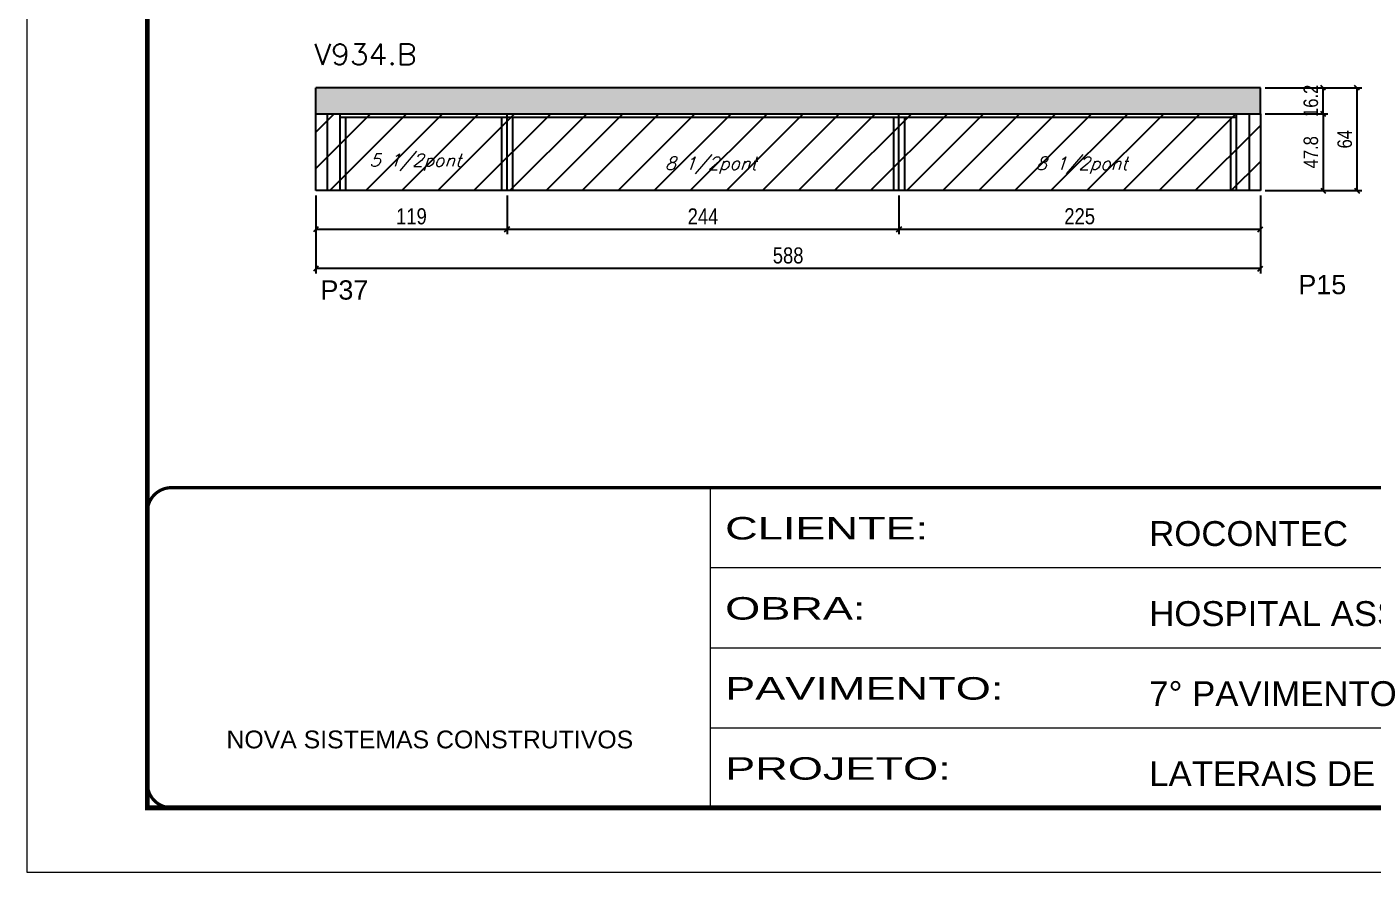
# Model space of a CAD drawing. Extents: x -20960 to -5926, y -2106 to 21915.
# Drawn here: x -9037 to -8199, y 10528 to 11054 of the extents above; entities that cross this region are included whole.
import ezdxf

# ---------------------------------------------------------------- set-up
doc = ezdxf.new("R2010")
doc.units = 0
doc.linetypes.add('CONTINUO', pattern=[0])
doc.linetypes.add('DASHED', pattern=[0.75, 0.5, -0.25])
for name, color, linetype in [('5', 5, 'Continuous'), ('COTA', 241, 'Continuous'), ('Painéis', 200, 'Continuous'), ('Reaproveitamento', 251, 'Continuous'), ('SARR_2.2x7', 40, 'Continuous'), ('SARR_3.5x7', 81, 'Continuous'), ('texto', 7, 'Continuous')]:
    doc.layers.add(name, color=color, linetype=linetype)
for name, color, linetype, lineweight in [('Folhas', 255, 'Continuous', 9), ('SARRAFO DE PRESSAO', 251, 'DASHED', 9), ('Texto Seção', 7, 'Continuous', 15)]:
    doc.layers.add(name, color=color, linetype=linetype, lineweight=lineweight)
doc.styles.add('ARIAL', font='arial.ttf')
doc.styles.add('COTA TECNICA', font='techl___.ttf', dxfattribs={"height": 10})
doc.styles.add('COTA TECNICA-50', font='techl___.ttf', dxfattribs={"height": 9})
doc.styles.add('REGUA-120', font='ROMANS.shx', dxfattribs={"height": 15})
doc.styles.add('Romans', font='romans.shx')
doc.styles.get("Standard").update_dxf_attribs({"font": 'arial.ttf'})
doc.styles.add('Tecnologia', font='')
doc.styles.get('Tecnologia').set_extended_font_data('Forgotten Futurist')
doc.dimstyles.new('COTA PAINEL-50', dxfattribs={"dimtxt": 9, "dimasz": 3, "dimexe": 3, "dimexo": 3, "dimgap": 3, "dimtad": 1, "dimdec": 1, "dimzin": 12, "dimdsep": 46, "dimtxsty": 'COTA TECNICA-50', "dimblk1": 'OBLIQUE', "dimblk2": 'OBLIQUE', "dimsah": 1, "dimcen": 0.9, "dimclrd": 4, "dimclre": 4, "dimclrt": 240, "dimadec": 1, "dimazin": 3, "dimtfac": 1, "dimtdec": 1, "dimtmove": 0, "dimatfit": 3, "dimfxl": 1, "dimtolj": 1, "dimtzin": 12, "dimarcsym": 0})
doc.dimstyles.new('PAINEL', dxfattribs={"dimtxt": 10, "dimasz": 3, "dimexe": 3, "dimexo": 3, "dimgap": 3, "dimtad": 1, "dimdec": 1, "dimzin": 12, "dimdsep": 46, "dimtxsty": 'COTA TECNICA', "dimblk1": 'OBLIQUE', "dimblk2": 'OBLIQUE', "dimsah": 1, "dimcen": 0.9, "dimclrd": 4, "dimclre": 4, "dimclrt": 240, "dimadec": 1, "dimazin": 3, "dimtfac": 1, "dimtdec": 1, "dimtmove": 0, "dimatfit": 3, "dimfxl": 1, "dimtolj": 1, "dimtzin": 12, "dimarcsym": 0})

# ---------------------------------------------------------------- blocks, each defined once
blk = doc.blocks.new('9999999999')
at = {"color": 30, "linetype": 'CONTINUO'}
for p, q in [((98564.56, 34230.21), (98564.56, 34429.45)), ((98564.56, 34379.64), (99583.98, 34379.64)), ((98564.56, 34329.83), (99487.98, 34329.83)), ((98564.56, 34280.02), (99487.98, 34280.02))]:
    blk.add_line(p, q, dxfattribs=at)
at = {"color": 30, "linetype": 'CONTINUO', "const_width": 2}
blk.add_lwpolyline([(99583.98, 34230.21), (99583.98, 34414.45, 0.414214), (99568.98, 34429.45), (98228.98, 34429.45, 0.414214), (98213.98, 34414.45), (98213.98, 34245.21, 0.414214), (98228.98, 34230.21), (99583.98, 34230.21)], format="xyb", dxfattribs=at)
at = {"layer": 'Folhas'}
blk.add_lwpolyline([(98138.98, 34190.21), (99623.98, 34190.21), (99623.98, 35240.21), (98138.98, 35240.21)], close=True, dxfattribs=at)
at = {"layer": 'Folhas', "color": 30, "const_width": 3}
blk.add_lwpolyline([(98213.98, 34230.21), (99583.98, 34230.21), (99583.98, 35200.21), (98213.98, 35200.21)], close=True, dxfattribs=at)
at = {"color": 7, "linetype": 'Continuous', "ltscale": 5, "style": 'ARIAL'}
for s, height, p in [('ROCONTEC', 15.483, (98837.68, 34393.13)), ('HOSPITAL ASSUNÇÃO', 15.4829, (98837.68, 34343.32)), ('7° PAVIMENTO', 15.4829, (98837.68, 34293.51)), ('NOVA SISTEMAS CONSTRUTIVOS', 11.0592, (98263.19, 34267.21)), ('LATERAIS DE VIGAS', 15.4829, (98837.68, 34243.7))]:
    blk.add_text(s, height=height, dxfattribs=at).set_placement(p)
at = {"layer": 'Folhas', "color": 7, "style": 'Tecnologia', "width": 1.5}
for s, p in [('CLIENTE:', (98573.65, 34397.17)), ('OBRA:', (98573.65, 34347.31)), ('PAVIMENTO:', (98573.65, 34297.5)), ('PROJETO:', (98573.65, 34247.69))]:
    blk.add_text(s, height=14, dxfattribs=at).set_placement(p)
blk = doc.blocks.new('_Oblique')
at = {"color": 0, "linetype": 'ByBlock', "lineweight": -2}
blk.add_line((-0.5, -0.5), (0.5, 0.5), dxfattribs=at)
blk = doc.blocks.new('*D1578')
at = {"layer": 'COTA', "color": 4, "linetype": 'ByBlock', "lineweight": -2, "transparency": 16777216}
for p, q in [((-8494.12, 10949.27), (-8494.12, 10925.16)), ((-8269.12, 10949.27), (-8269.12, 10925.16)), ((-8269.12, 10928.16), (-8494.12, 10928.16))]:
    blk.add_line(p, q, dxfattribs=at)
at = {"layer": 'Defpoints', "color": 0, "linetype": 'ByBlock', "transparency": 16777216}
for p in [(-8494.12, 10952.27), (-8269.12, 10952.27), (-8494.12, 10928.16)]:
    blk.add_point(p, dxfattribs=at)
at = {"layer": 'COTA', "color": 4, "linetype": 'ByBlock', "lineweight": -2, "transparency": 16777216, "xscale": 3, "yscale": 3, "zscale": 3, "rotation": 180}
blk.add_blockref('_Oblique', (-8494.12, 10928.16), dxfattribs=at)
at = {"layer": 'COTA', "color": 4, "linetype": 'ByBlock', "lineweight": -2, "transparency": 16777216, "xscale": 3, "yscale": 3, "zscale": 3}
blk.add_blockref('_Oblique', (-8269.12, 10928.16), dxfattribs=at)
at = {"layer": 'COTA', "color": 240, "linetype": 'ByBlock', "transparency": 16777216, "insert": (-8381.62, 10936.27), "char_height": 10, "attachment_point": 5, "style": 'COTA TECNICA'}
blk.add_mtext('\\A1;225', dxfattribs=at)
blk = doc.blocks.new('*D1579')
at = {"layer": 'COTA', "color": 4, "linetype": 'ByBlock', "lineweight": -2, "transparency": 16777216}
for p, q in [((-8738.12, 10949.27), (-8738.12, 10925.16)), ((-8494.12, 10949.27), (-8494.12, 10925.16)), ((-8494.12, 10928.16), (-8738.12, 10928.16))]:
    blk.add_line(p, q, dxfattribs=at)
at = {"layer": 'Defpoints', "color": 0, "linetype": 'ByBlock', "transparency": 16777216}
for p in [(-8738.12, 10952.27), (-8494.12, 10952.27), (-8738.12, 10928.16)]:
    blk.add_point(p, dxfattribs=at)
at = {"layer": 'COTA', "color": 4, "linetype": 'ByBlock', "lineweight": -2, "transparency": 16777216, "xscale": 3, "yscale": 3, "zscale": 3, "rotation": 180}
blk.add_blockref('_Oblique', (-8738.12, 10928.16), dxfattribs=at)
at = {"layer": 'COTA', "color": 4, "linetype": 'ByBlock', "lineweight": -2, "transparency": 16777216, "xscale": 3, "yscale": 3, "zscale": 3}
blk.add_blockref('_Oblique', (-8494.12, 10928.16), dxfattribs=at)
at = {"layer": 'COTA', "color": 240, "linetype": 'ByBlock', "transparency": 16777216, "insert": (-8616.12, 10936.24), "char_height": 10, "attachment_point": 5, "style": 'COTA TECNICA'}
blk.add_mtext('\\A1;244', dxfattribs=at)
blk = doc.blocks.new('*D1580')
at = {"layer": 'COTA', "color": 4, "linetype": 'ByBlock', "lineweight": -2, "transparency": 16777216}
for p, q in [((-8857.12, 10949.27), (-8857.12, 10900.76)), ((-8269.12, 10949.27), (-8269.12, 10900.76)), ((-8269.12, 10903.76), (-8857.12, 10903.76))]:
    blk.add_line(p, q, dxfattribs=at)
at = {"layer": 'Defpoints', "color": 0, "linetype": 'ByBlock', "transparency": 16777216}
for p in [(-8857.12, 10952.27), (-8269.12, 10952.27), (-8857.12, 10903.76)]:
    blk.add_point(p, dxfattribs=at)
at = {"layer": 'COTA', "color": 4, "linetype": 'ByBlock', "lineweight": -2, "transparency": 16777216, "xscale": 3, "yscale": 3, "zscale": 3, "rotation": 180}
blk.add_blockref('_Oblique', (-8857.12, 10903.76), dxfattribs=at)
at = {"layer": 'COTA', "color": 4, "linetype": 'ByBlock', "lineweight": -2, "transparency": 16777216, "xscale": 3, "yscale": 3, "zscale": 3}
blk.add_blockref('_Oblique', (-8269.12, 10903.76), dxfattribs=at)
at = {"layer": 'COTA', "color": 240, "linetype": 'ByBlock', "transparency": 16777216, "insert": (-8563.12, 10911.89), "char_height": 10, "attachment_point": 5, "style": 'COTA TECNICA'}
blk.add_mtext('\\A1;588', dxfattribs=at)
blk = doc.blocks.new('*D1581')
at = {"layer": 'COTA', "color": 4, "linetype": 'ByBlock', "lineweight": -2, "transparency": 16777216}
for p, q in [((-8266.12, 11000.07), (-8227.08, 11000.07)), ((-8230.08, 11000.07), (-8230.08, 10952.27)), ((-8266.12, 10952.27), (-8227.08, 10952.27))]:
    blk.add_line(p, q, dxfattribs=at)
at = {"layer": 'Defpoints', "color": 0, "linetype": 'ByBlock', "transparency": 16777216}
for p in [(-8269.12, 11000.07), (-8269.12, 10952.27), (-8230.08, 10952.27)]:
    blk.add_point(p, dxfattribs=at)
at = {"layer": 'COTA', "color": 4, "linetype": 'ByBlock', "lineweight": -2, "transparency": 16777216, "xscale": 3, "yscale": 3, "zscale": 3}
for p, rotation in [((-8230.08, 11000.07), 90), ((-8230.08, 10952.27), 270)]:
    blk.add_blockref('_Oblique', p, dxfattribs=dict(at, rotation=rotation))
at = {"layer": 'COTA', "color": 240, "linetype": 'ByBlock', "transparency": 16777216, "insert": (-8237.66, 10976.17), "char_height": 9, "attachment_point": 5, "rotation": 90, "style": 'COTA TECNICA-50'}
blk.add_mtext('\\A1;47.8', dxfattribs=at)
blk = doc.blocks.new('*D1582')
at = {"layer": 'COTA', "color": 4, "linetype": 'ByBlock', "lineweight": -2, "transparency": 16777216}
for p, q in [((-8266.12, 11016.28), (-8227.08, 11016.28)), ((-8230.08, 11000.07), (-8230.08, 11016.28)), ((-8266.12, 11000.07), (-8227.08, 11000.07))]:
    blk.add_line(p, q, dxfattribs=at)
at = {"layer": 'Defpoints', "color": 0, "linetype": 'ByBlock', "transparency": 16777216}
for p in [(-8269.12, 11016.28), (-8230.08, 11016.28), (-8269.12, 11000.07)]:
    blk.add_point(p, dxfattribs=at)
at = {"layer": 'COTA', "color": 4, "linetype": 'ByBlock', "lineweight": -2, "transparency": 16777216, "xscale": 3, "yscale": 3, "zscale": 3}
for p, rotation in [((-8230.08, 11016.28), 90), ((-8230.08, 11000.07), 270)]:
    blk.add_blockref('_Oblique', p, dxfattribs=dict(at, rotation=rotation))
at = {"layer": 'COTA', "color": 240, "linetype": 'ByBlock', "transparency": 16777216, "insert": (-8237.67, 11008.17), "char_height": 9, "attachment_point": 5, "rotation": 90, "style": 'COTA TECNICA-50'}
blk.add_mtext('\\A1;16.2', dxfattribs=at)
blk = doc.blocks.new('*D1583')
at = {"layer": 'COTA', "color": 4, "lineweight": -2, "ltscale": 25, "transparency": 16777216}
for p, q in [((-8857.12, 10949.27), (-8857.12, 10925.16)), ((-8738.12, 10949.27), (-8738.12, 10925.16)), ((-8738.12, 10928.16), (-8857.12, 10928.16))]:
    blk.add_line(p, q, dxfattribs=at)
at = {"layer": 'Defpoints', "color": 0, "ltscale": 25, "transparency": 16777216}
for p in [(-8857.12, 10952.27), (-8738.12, 10952.27), (-8857.12, 10928.16)]:
    blk.add_point(p, dxfattribs=at)
at = {"layer": 'COTA', "color": 4, "lineweight": -2, "ltscale": 25, "transparency": 16777216, "xscale": 3, "yscale": 3, "zscale": 3, "rotation": 180}
blk.add_blockref('_Oblique', (-8857.12, 10928.16), dxfattribs=at)
at = {"layer": 'COTA', "color": 4, "lineweight": -2, "ltscale": 25, "transparency": 16777216, "xscale": 3, "yscale": 3, "zscale": 3}
blk.add_blockref('_Oblique', (-8738.12, 10928.16), dxfattribs=at)
at = {"layer": 'COTA', "color": 240, "ltscale": 25, "transparency": 16777216, "insert": (-8797.62, 10936.25), "char_height": 10, "attachment_point": 5, "style": 'COTA TECNICA'}
blk.add_mtext('\\A1;119', dxfattribs=at)
blk = doc.blocks.new('*D1625')
at = {"layer": 'COTA', "color": 4, "lineweight": -2, "transparency": 16777216}
for p, q in [((-8266.12, 11016.28), (-8206, 11016.28)), ((-8209, 11016.28), (-8209, 10952.27)), ((-8266.12, 10952.27), (-8206, 10952.27))]:
    blk.add_line(p, q, dxfattribs=at)
at = {"layer": 'Defpoints', "color": 0, "transparency": 16777216}
for p in [(-8269.12, 11016.28), (-8269.12, 10952.27), (-8209, 10952.27)]:
    blk.add_point(p, dxfattribs=at)
at = {"layer": 'COTA', "color": 4, "lineweight": -2, "transparency": 16777216, "xscale": 3, "yscale": 3, "zscale": 3}
for p, rotation in [((-8209, 11016.28), 90), ((-8209, 10952.27), 270)]:
    blk.add_blockref('_Oblique', p, dxfattribs=dict(at, rotation=rotation))
at = {"layer": 'COTA', "color": 240, "transparency": 16777216, "insert": (-8216.6, 10984.27), "char_height": 9, "attachment_point": 5, "rotation": 90, "style": 'COTA TECNICA-50'}
blk.add_mtext('\\A1;64', dxfattribs=at)

msp = doc.modelspace()

# ---------------------------------------------------------------- hatches: boundary and pattern name
at = {"layer": 'COTA', "linetype": 'ByBlock'}
h = msp.add_hatch(dxfattribs=at)
h.set_pattern_fill('AR-CONC', color=256, scale=0.03)
h.set_pattern_definition([(50, (3000.878, -4594.3004), (5.4655401, -0.4781726), [0.5715, -6.2865]), (355, (3000.878, -4594.3004), (-1.0573026, 5.7317054), [0.4572, -5.0292175]), (100.451445, (3001.3335, -4594.3403), (4.4082374, 5.2535326), [0.4857003, -5.3427073]), (46.1842, (3000.878, -4592.7764), (8.1323712, -1.2612698), [0.85725, -9.42975]), (96.635558, (3001.556, -4592.8815), (7.122124, 7.4227837), [0.7285507, -8.0140682]), (351.18415, (3000.878, -4592.7764), (7.122124, 7.4227837), [0.685799, -7.543792]), (21, (3001.64, -4593.1574), (4.5484317, -3.0679559), [0.5715, -6.2865]), (326, (3001.64, -4593.1574), (1.8540609, 5.525639), [0.4572, -5.0292]), (71.451445, (3002.019, -4593.413), (6.4024926, 2.457683), [0.4857003, -5.3426981]), (37.5, (3000.878, -4594.3004), (0.0926581, 2.53665117), [0, -4.96824, 0, -5.1054, 0, -5.04825]), (7.5, (3000.878, -4594.3004), (2.00458988, 3.00541724), [0, -2.91084, 0, -4.85394, 0, -1.92405]), (327.5, (2999.1788, -4594.3004), (4.06771786, -0.17186232), [0, -1.905, 0, -5.9436, 0, -7.8867]), (317.5, (2998.4168, -4594.3004), (4.44387544, 0.7627947), [0, -2.4765, 0, -3.94716, 0, -5.6007])])
h.paths.add_polyline_path([(-8269.12, 11000.07), (-8269.12, 11016.28), (-8857.12, 11016.26), (-8857.12, 11000.07)])
at = {"layer": 'Reaproveitamento', "transparency": 33554684}
h = msp.add_hatch(dxfattribs=at)
h.set_pattern_fill('ANSI31', color=256, scale=5)
h.set_pattern_definition([(45, (1463.794, -220.676), (-11.22532, 11.22532), [])])
h.paths.add_polyline_path([(-8269.12, 10952.27), (-8269.12, 11000.07), (-8857.12, 11000.07), (-8857.12, 10952.27)])

# ---------------------------------------------------------------- linework, layer by layer
at = {"layer": 'COTA', "linetype": 'ByBlock'}
for p, q in [((-8269.12, 11016.28), (-8857.12, 11016.26)), ((-8857.12, 11000.07), (-8857.12, 11016.26)), ((-8269.12, 11000.07), (-8269.12, 11016.28))]:
    msp.add_line(p, q, dxfattribs=at)
at = {"layer": 'Painéis', "linetype": 'ByBlock'}
for p, q in [((-8857.12, 10952.27), (-8857.12, 11000.07)), ((-8857.12, 11000.07), (-8269.12, 11000.07)), ((-8738.12, 10952.27), (-8738.12, 11000.07)), ((-8494.12, 10952.27), (-8494.12, 11000.07)), ((-8269.12, 11000.07), (-8269.12, 10952.27)), ((-8269.12, 10952.27), (-8857.12, 10952.27))]:
    msp.add_line(p, q, dxfattribs=at)
at = {"layer": 'SARR_2.2x7', "linetype": 'Continuous', "ltscale": 50}
for p, q in [((-8850.12, 11000.07), (-8850.12, 10952.27)), ((-8738.12, 10997.87), (-8842.12, 10997.85)), ((-8494.12, 10997.87), (-8738.12, 10997.87)), ((-8284.12, 10997.88), (-8494.12, 10997.87)), ((-8276.12, 11000.07), (-8276.12, 10952.27))]:
    msp.add_line(p, q, dxfattribs=at)
at = {"layer": 'SARR_3.5x7'}
for p, q in [((-8842.12, 11000.07), (-8842.12, 10952.27)), ((-8838.62, 10997.87), (-8838.62, 10952.27)), ((-8741.62, 10997.87), (-8741.62, 10952.27)), ((-8734.62, 10997.87), (-8734.62, 10952.27)), ((-8717.87, 11000.07), (-8717.87, 11000.07)), ((-8497.62, 10997.87), (-8497.62, 10952.27)), ((-8490.62, 10997.87), (-8490.62, 10952.27)), ((-8287.62, 10997.87), (-8287.62, 10952.27)), ((-8284.12, 11000.07), (-8284.12, 10952.27))]:
    msp.add_line(p, q, dxfattribs=at)

# ---------------------------------------------------------------- block references
at = {"layer": 'SARRAFO DE PRESSAO', "color": 6, "linetype": 'ByBlock'}
msp.add_blockref('9999999999', (-107175.98, -23661.99), dxfattribs=at)

# ---------------------------------------------------------------- texts
at = {"layer": '5', "linetype": 'Continuous'}
for s, rotation, p in [('P37', 0.00004, (-8854.28, 10884.46)), ('P15', 359.99996, (-8245.48, 10887.84))]:
    msp.add_text(s, height=12, rotation=rotation, dxfattribs=at).set_placement(p)
at = {"layer": 'texto', "color": 2, "char_height": 8, "attachment_point": 5, "style": 'Romans'}
for s, insert in [('{\\Q19;\\C256;5 1/2pont}', (-8795.22, 10969.91)), ('{\\Q19;\\C256;8 1/2pont}', (-8611.31, 10967.98)), ('{\\Q19;\\C256;8 1/2pont}', (-8380.43, 10967.98))]:
    msp.add_mtext(s, dxfattribs=dict(at, insert=insert))
at = {"layer": 'Texto Seção', "style": 'REGUA-120', "width": 1.05}
msp.add_text('V934.B', height=13, dxfattribs=at).set_placement((-8858.16, 11030.66))

# ---------------------------------------------------------------- dimensions: what is measured, and where the dimension line sits
at = {"layer": 'COTA', "linetype": 'ByBlock'}
dim = msp.add_linear_dim(base=(-8230.08, 11016.28), p1=(-8269.12, 11000.07), p2=(-8269.12, 11016.28), angle=90, dimstyle='COTA PAINEL-50', override={"dimarcsym": 1}, dxfattribs=at)
dim.commit()
dim.dimension.update_dxf_attribs({"geometry": '*D1582', "text_midpoint": (-8230.08, 11008.17), "dimtype": 160})
at = {"layer": 'COTA'}
dim = msp.add_linear_dim(base=(-8209, 10952.27), p1=(-8269.12, 11016.28), p2=(-8269.12, 10952.27), angle=90, dimstyle='COTA PAINEL-50', dxfattribs=at)
dim.commit()
dim.dimension.update_dxf_attribs({"geometry": '*D1625', "text_midpoint": (-8216.6, 10984.27)})
at = {"layer": 'COTA', "linetype": 'ByBlock'}
dim = msp.add_linear_dim(base=(-8230.08, 10952.27), p1=(-8269.12, 11000.07), p2=(-8269.12, 10952.27), angle=90, dimstyle='COTA PAINEL-50', override={"dimarcsym": 1}, dxfattribs=at)
dim.commit()
dim.dimension.update_dxf_attribs({"geometry": '*D1581', "text_midpoint": (-8237.66, 10976.17)})
for base, p2, picture, middle in [((-8857.12, 10903.76), (-8857.12, 10952.27), '*D1580', (-8563.12, 10911.89)), ((-8494.12, 10928.16), (-8494.12, 10952.27), '*D1578', (-8381.62, 10936.27))]:
    dim = msp.add_linear_dim(base=base, p1=(-8269.12, 10952.27), p2=p2, angle=180, dimstyle='PAINEL', dxfattribs=at)
    dim.commit()
    dim.dimension.update_dxf_attribs({"geometry": picture, "text_midpoint": middle})
at = {"layer": 'COTA', "ltscale": 25}
dim = msp.add_linear_dim(base=(-8857.12, 10928.16), p1=(-8738.12, 10952.27), p2=(-8857.12, 10952.27), angle=180, dimstyle='PAINEL', dxfattribs=at)
dim.commit()
dim.dimension.update_dxf_attribs({"geometry": '*D1583', "text_midpoint": (-8797.62, 10936.25)})
at = {"layer": 'COTA', "linetype": 'ByBlock'}
dim = msp.add_linear_dim(base=(-8738.12, 10928.16), p1=(-8494.12, 10952.27), p2=(-8738.12, 10952.27), angle=180, dimstyle='PAINEL', dxfattribs=at)
dim.commit()
dim.dimension.update_dxf_attribs({"geometry": '*D1579', "text_midpoint": (-8616.12, 10928.16), "dimtype": 160})

doc.saveas('drawing.dxf')
